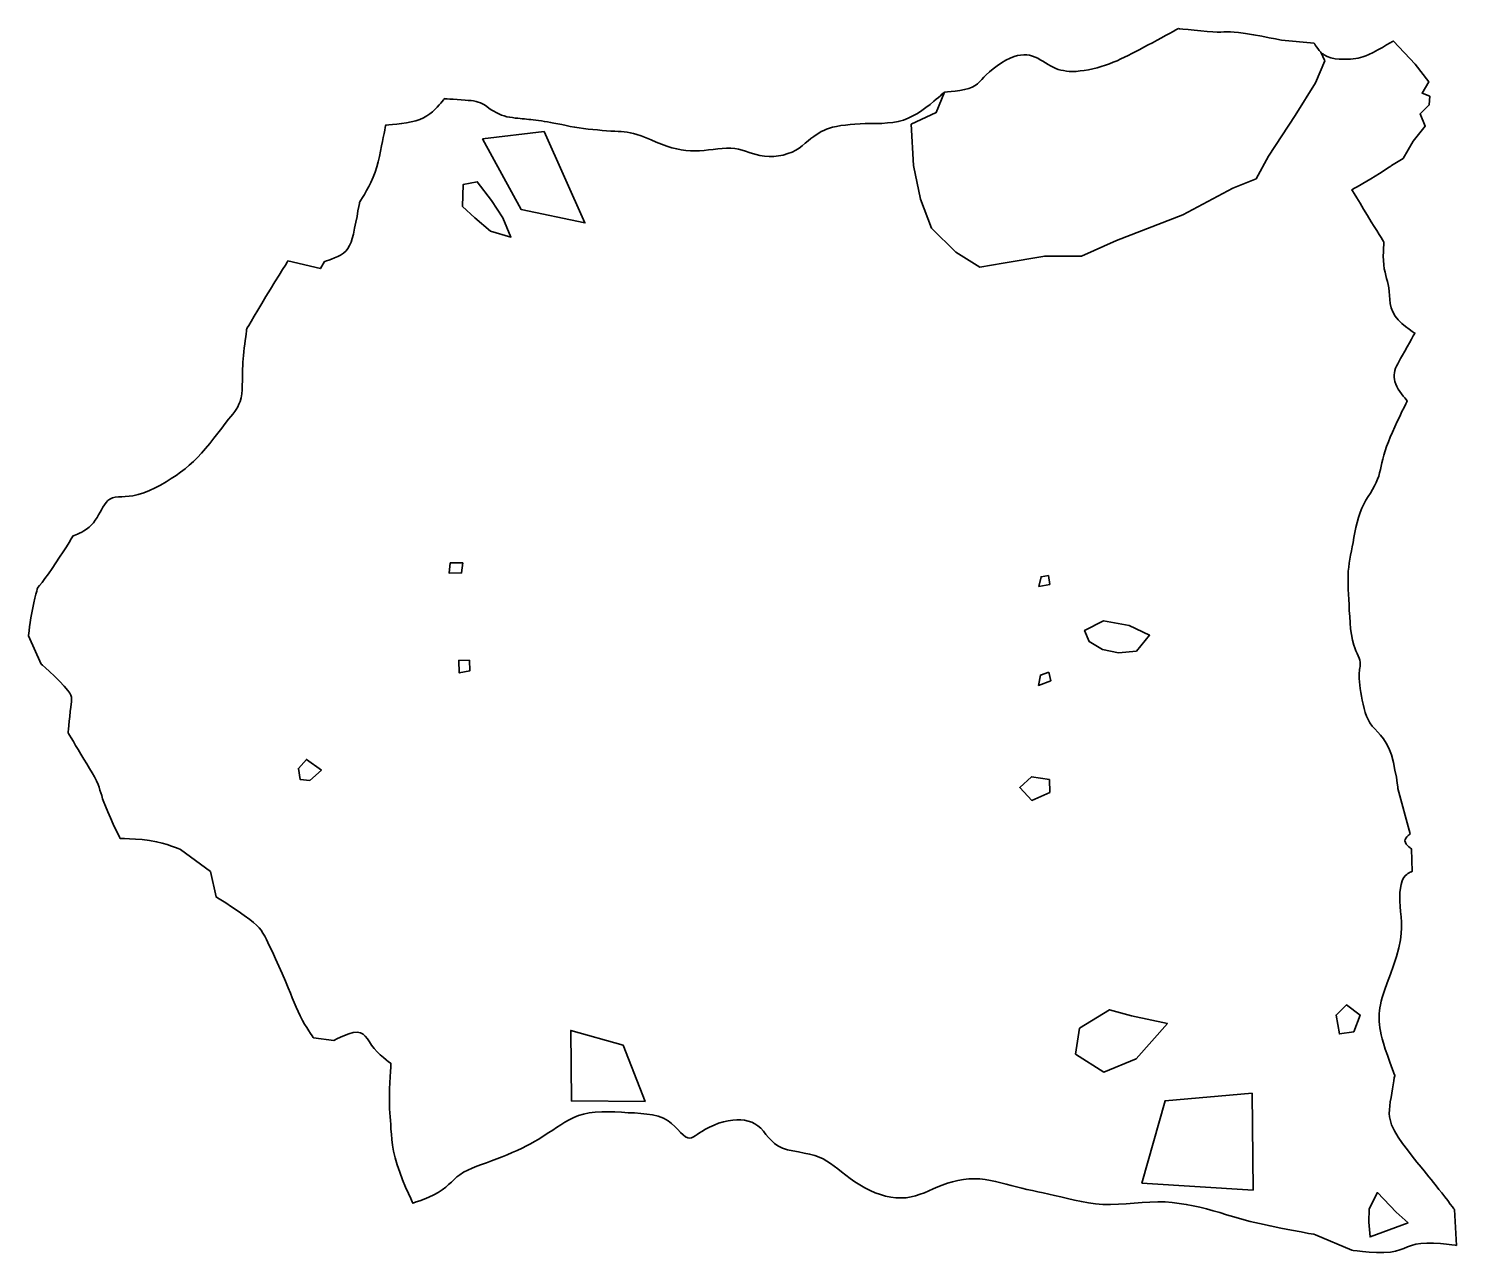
# Model space of a CAD drawing. Extents: x 0 to 10619, y -9099 to 0.
import ezdxf

# ---------------------------------------------------------------- set-up
doc = ezdxf.new("R2010")
doc.units = 0
doc.linetypes.add('Solid', pattern=[0])
for name, color, linetype in [('zone_0_q3', 7, 'Continuous'), ('zone_1_q1', 7, 'Continuous'), ('zone_2_q2', 7, 'Continuous'), ('zone_3_q3', 7, 'Continuous'), ('zone_4_q1', 7, 'Continuous'), ('zone_5_q3', 7, 'Continuous'), ('zone_6_q2', 7, 'Continuous'), ('zone_7_q3', 7, 'Continuous')]:
    doc.layers.add(name, color=color, linetype=linetype)

msp = doc.modelspace()

# ---------------------------------------------------------------- linework, layer by layer
at = {"color": 0, "linetype": 'Solid', "lineweight": 35}
for points in [[(0, -4511), (2, -4497), (4, -4476), (8, -4448), (12, -4416), (17, -4381), (24, -4344), (31, -4306), (39, -4269), (47, -4234), (55, -4205), (61, -4182), (65, -4167), (66, -4161), (70, -4156), (82, -4141), (100, -4118), (122, -4088), (148, -4053), (175, -4014), (203, -3973), (231, -3931), (258, -3890), (281, -3853), (301, -3820), (317, -3794), (327, -3778), (330, -3772), (333, -3771), (340, -3768), (351, -3764), (364, -3759), (380, -3752), (396, -3744), (411, -3735), (431, -3722), (450, -3707), (466, -3691), (482, -3674), (496, -3655), (509, -3636), (521, -3616), (532, -3596), (542, -3577), (553, -3557), (564, -3540), (577, -3523), (590, -3509), (605, -3498), (624, -3490), (645, -3485), (668, -3482), (693, -3481), (719, -3479), (747, -3477), (775, -3473), (816, -3465), (857, -3451), (899, -3435), (941, -3415), (982, -3394), (1023, -3370), (1061, -3346), (1097, -3322), (1131, -3298), (1164, -3273), (1195, -3247), (1226, -3219), (1256, -3189), (1286, -3157), (1317, -3121), (1348, -3084), (1379, -3045), (1408, -3007), (1437, -2970), (1463, -2936), (1488, -2904), (1504, -2884), (1519, -2866), (1533, -2848), (1545, -2831), (1556, -2813), (1565, -2793), (1573, -2773), (1580, -2746), (1585, -2716), (1588, -2685), (1589, -2652), (1590, -2620), (1591, -2588), (1591, -2558), (1592, -2531), (1593, -2506), (1594, -2481), (1596, -2456), (1598, -2430), (1601, -2403), (1604, -2374), (1608, -2346), (1611, -2319), (1615, -2292), (1618, -2269), (1620, -2250), (1622, -2237), (1623, -2233), (1627, -2226), (1638, -2207), (1655, -2177), (1678, -2139), (1704, -2094), (1734, -2045), (1765, -1993), (1799, -1938), (1832, -1884), (1863, -1834), (1889, -1792), (1910, -1758), (1924, -1736), (1929, -1728), (2171, -1784), (2200, -1732), (2204, -1731), (2216, -1727), (2233, -1721), (2253, -1714), (2276, -1705), (2299, -1695), (2321, -1684), (2343, -1669), (2361, -1652), (2375, -1634), (2388, -1613), (2398, -1588), (2407, -1560), (2416, -1528), (2425, -1485), (2434, -1440), (2443, -1396), (2450, -1356), (2456, -1323), (2460, -1301), (2461, -1292), (2464, -1288), (2472, -1276), (2484, -1257), (2498, -1233), (2514, -1205), (2530, -1175), (2546, -1145), (2563, -1106), (2577, -1067), (2590, -1029), (2600, -991), (2609, -952), (2617, -912), (2626, -871), (2632, -840), (2638, -809), (2644, -780), (2649, -755), (2653, -735), (2655, -722), (2656, -718), (2663, -717), (2680, -716), (2706, -714), (2738, -710), (2774, -706), (2810, -700), (2846, -693), (2879, -685), (2909, -675), (2936, -664), (2961, -650), (2983, -635), (3005, -618), (3025, -599), (3040, -584), (3053, -568), (3066, -554), (3076, -541), (3085, -531), (3090, -524), (3092, -521), (3097, -522), (3112, -522), (3133, -524), (3159, -525), (3188, -527), (3218, -529), (3246, -532), (3270, -534), (3291, -536), (3310, -538), (3328, -542), (3344, -546), (3360, -552), (3375, -559), (3391, -568), (3407, -579), (3424, -591), (3441, -603), (3459, -614), (3478, -625), (3497, -635), (3516, -643), (3537, -650), (3558, -655), (3579, -659), (3599, -662), (3620, -665), (3639, -667), (3656, -669), (3672, -670), (3688, -672), (3704, -674), (3720, -675), (3736, -677), (3752, -679), (3772, -681), (3793, -684), (3814, -687), (3836, -691), (3859, -694), (3882, -698), (3906, -703), (3936, -708), (3966, -714), (3997, -720), (4029, -727), (4061, -732), (4094, -738), (4128, -743), (4162, -747), (4197, -751), (4232, -754), (4266, -757), (4299, -760), (4331, -762), (4361, -763), (4385, -765), (4408, -766), (4430, -768), (4453, -771), (4475, -775), (4499, -780), (4523, -787), (4557, -798), (4593, -812), (4630, -828), (4668, -844), (4707, -860), (4746, -874), (4785, -886), (4820, -895), (4854, -902), (4888, -906), (4922, -909), (4956, -909), (4990, -908), (5024, -906), (5057, -902), (5091, -898), (5125, -895), (5158, -891), (5191, -890), (5222, -890), (5253, -892), (5280, -897), (5306, -904), (5332, -912), (5358, -921), (5384, -929), (5411, -937), (5439, -944), (5472, -948), (5507, -950), (5542, -950), (5578, -946), (5612, -940), (5646, -930), (5678, -918), (5705, -904), (5730, -888), (5753, -871), (5776, -853), (5797, -835), (5818, -818), (5839, -802), (5857, -789), (5876, -777), (5895, -766), (5914, -757), (5935, -748), (5956, -741), (5978, -734), (6009, -727), (6041, -721), (6075, -717), (6110, -713), (6146, -710), (6184, -708), (6222, -707), (6263, -706), (6305, -706), (6346, -705), (6387, -702), (6428, -698), (6468, -691), (6506, -680), (6542, -667), (6577, -650), (6610, -631), (6643, -610), (6674, -587), (6704, -564), (6733, -540), (6750, -526), (6766, -512), (6781, -499), (6793, -488), (6802, -480), (6809, -475), (6811, -473), (6817, -472), (6835, -471), (6861, -469), (6892, -465), (6927, -460), (6961, -454), (6992, -445), (7018, -435), (7039, -423), (7057, -410), (7073, -395), (7089, -379), (7105, -362), (7122, -345), (7147, -322), (7174, -299), (7204, -276), (7235, -255), (7267, -236), (7299, -220), (7331, -208), (7355, -201), (7378, -197), (7401, -195), (7423, -196), (7444, -199), (7465, -205), (7485, -212), (7505, -221), (7524, -232), (7544, -243), (7563, -255), (7582, -267), (7601, -278), (7620, -288), (7639, -297), (7658, -304), (7677, -309), (7697, -313), (7718, -316), (7739, -318), (7761, -319), (7790, -318), (7820, -315), (7851, -311), (7883, -306), (7915, -299), (7947, -291), (7978, -282), (8008, -273), (8038, -262), (8066, -251), (8095, -239), (8122, -226), (8150, -213), (8177, -200), (8206, -186), (8235, -171), (8264, -155), (8295, -139), (8326, -122), (8359, -105), (8394, -86), (8425, -69), (8456, -52), (8486, -36), (8512, -21), (8532, -10), (8546, -3), (8551, 0), (8560, -1), (8585, -4), (8623, -8), (8668, -13), (8717, -18), (8765, -22), (8808, -25), (8839, -26), (8866, -26), (8890, -25), (8913, -25), (8938, -25), (8966, -26), (8999, -29), (9051, -37), (9110, -46), (9171, -57), (9227, -68), (9274, -77), (9306, -84), (9318, -86), (9560, -108), (9561, -110), (9565, -116), (9570, -125), (9578, -136), (9587, -149), (9598, -162), (9611, -175), (9613, -178), (9616, -180), (9619, -182), (9621, -185), (9624, -187), (9627, -189), (9630, -192), (9657, -207), (9685, -217), (9716, -224), (9747, -227), (9777, -228), (9806, -228), (9832, -227), (9852, -225), (9870, -223), (9887, -221), (9905, -216), (9923, -211), (9944, -203), (9967, -193), (9999, -177), (10034, -159), (10069, -140), (10100, -122), (10126, -107), (10144, -97), (10150, -93), (10312, -265), (10413, -396), (10363, -481), (10420, -503), (10417, -568), (10349, -634), (10387, -726), (10297, -836), (10223, -966), (10136, -1019), (10131, -1022), (10118, -1030), (10099, -1043), (10074, -1059), (10046, -1077), (10015, -1097), (9982, -1116), (9952, -1134), (9923, -1151), (9897, -1167), (9875, -1179), (9857, -1189), (9846, -1196), (9842, -1198), (9846, -1206), (9859, -1227), (9878, -1259), (9902, -1298), (9929, -1343), (9957, -1390), (9985, -1436), (10007, -1471), (10026, -1502), (10044, -1530), (10058, -1553), (10070, -1571), (10077, -1582), (10079, -1585), (10079, -1591), (10078, -1607), (10077, -1630), (10076, -1659), (10075, -1692), (10076, -1725), (10078, -1757), (10082, -1786), (10088, -1812), (10094, -1836), (10100, -1859), (10107, -1881), (10112, -1904), (10116, -1927), (10119, -1955), (10121, -1984), (10123, -2014), (10127, -2045), (10134, -2076), (10145, -2107), (10163, -2138), (10186, -2166), (10212, -2192), (10240, -2216), (10267, -2235), (10289, -2251), (10304, -2261), (10310, -2264), (10307, -2270), (10298, -2285), (10286, -2308), (10270, -2336), (10253, -2367), (10235, -2399), (10218, -2428), (10204, -2452), (10192, -2473), (10182, -2492), (10173, -2510), (10166, -2526), (10161, -2543), (10158, -2559), (10156, -2575), (10156, -2591), (10158, -2608), (10162, -2625), (10168, -2643), (10176, -2661), (10186, -2680), (10198, -2698), (10210, -2716), (10223, -2732), (10235, -2746), (10245, -2758), (10251, -2765), (10253, -2768), (10250, -2774), (10242, -2790), (10230, -2816), (10214, -2847), (10197, -2883), (10178, -2922), (10161, -2960), (10143, -3000), (10127, -3037), (10113, -3073), (10100, -3107), (10089, -3140), (10079, -3171), (10071, -3202), (10065, -3228), (10059, -3253), (10054, -3278), (10048, -3302), (10041, -3327), (10033, -3351), (10023, -3374), (10010, -3400), (9995, -3426), (9979, -3453), (9963, -3479), (9946, -3507), (9930, -3535), (9915, -3565), (9902, -3599), (9890, -3635), (9880, -3672), (9872, -3709), (9864, -3747), (9857, -3784), (9850, -3820), (9844, -3852), (9838, -3884), (9832, -3914), (9827, -3945), (9822, -3975), (9818, -4005), (9815, -4035), (9813, -4068), (9813, -4101), (9813, -4135), (9814, -4170), (9816, -4206), (9818, -4244), (9820, -4282), (9822, -4327), (9825, -4372), (9828, -4418), (9832, -4462), (9838, -4505), (9846, -4546), (9855, -4583), (9863, -4605), (9871, -4626), (9880, -4645), (9888, -4663), (9895, -4680), (9900, -4696), (9903, -4710), (9904, -4721), (9904, -4732), (9903, -4742), (9901, -4753), (9899, -4764), (9897, -4776), (9896, -4789), (9895, -4809), (9896, -4832), (9898, -4856), (9901, -4881), (9904, -4907), (9909, -4935), (9914, -4963), (9919, -4993), (9925, -5024), (9932, -5054), (9940, -5084), (9950, -5112), (9962, -5138), (9976, -5162), (9993, -5186), (10013, -5207), (10034, -5230), (10055, -5253), (10077, -5280), (10097, -5312), (10116, -5349), (10135, -5400), (10150, -5456), (10162, -5513), (10172, -5566), (10178, -5609), (10182, -5638), (10183, -5649), (10275, -5988), (10272, -5989), (10267, -5994), (10259, -6000), (10251, -6008), (10244, -6017), (10238, -6028), (10236, -6039), (10239, -6051), (10246, -6063), (10255, -6074), (10265, -6084), (10274, -6092), (10281, -6096), (10284, -6098), (10289, -6268), (10287, -6269), (10283, -6270), (10276, -6273), (10268, -6277), (10258, -6282), (10249, -6288), (10240, -6296), (10226, -6314), (10215, -6336), (10207, -6363), (10202, -6392), (10199, -6423), (10198, -6455), (10198, -6487), (10201, -6526), (10204, -6564), (10207, -6603), (10210, -6643), (10211, -6685), (10209, -6728), (10203, -6774), (10190, -6835), (10172, -6900), (10151, -6966), (10128, -7031), (10105, -7094), (10084, -7152), (10067, -7204), (10060, -7232), (10054, -7257), (10050, -7280), (10047, -7302), (10045, -7322), (10045, -7342), (10045, -7361), (10045, -7383), (10047, -7405), (10050, -7428), (10054, -7453), (10059, -7480), (10067, -7510), (10076, -7544), (10090, -7587), (10106, -7633), (10122, -7678), (10137, -7719), (10149, -7752), (10157, -7774), (10161, -7782), (10160, -7787), (10157, -7802), (10153, -7824), (10149, -7852), (10144, -7883), (10138, -7916), (10133, -7947), (10127, -7980), (10123, -8010), (10120, -8038), (10119, -8065), (10122, -8092), (10128, -8120), (10137, -8150), (10158, -8194), (10186, -8241), (10218, -8289), (10254, -8337), (10290, -8384), (10325, -8427), (10357, -8466), (10378, -8492), (10397, -8515), (10414, -8536), (10432, -8558), (10449, -8580), (10468, -8603), (10488, -8630), (10510, -8657), (10532, -8686), (10554, -8714), (10573, -8739), (10589, -8760), (10600, -8774), (10604, -8779), (10619, -9047), (10609, -9046), (10584, -9042), (10546, -9038), (10500, -9033), (10449, -9030), (10399, -9029), (10353, -9032), (10316, -9038), (10284, -9047), (10256, -9058), (10228, -9069), (10199, -9080), (10166, -9089), (10129, -9096), (10079, -9099), (10025, -9099), (9971, -9096), (9921, -9092), (9880, -9087), (9852, -9084), (9841, -9083), (9572, -8967), (9559, -8964), (9520, -8958), (9463, -8947), (9393, -8934), (9314, -8919), (9233, -8902), (9155, -8885), (9085, -8868), (9022, -8851), (8964, -8835), (8910, -8819), (8859, -8803), (8809, -8789), (8759, -8775), (8710, -8763), (8661, -8752), (8610, -8742), (8558, -8734), (8505, -8728), (8452, -8724), (8398, -8723), (8340, -8725), (8281, -8728), (8223, -8733), (8164, -8737), (8106, -8741), (8047, -8743), (7990, -8742), (7935, -8737), (7882, -8730), (7830, -8721), (7778, -8710), (7727, -8698), (7677, -8686), (7629, -8675), (7587, -8665), (7546, -8656), (7505, -8648), (7465, -8639), (7425, -8631), (7386, -8622), (7347, -8612), (7308, -8602), (7270, -8591), (7231, -8581), (7192, -8571), (7153, -8563), (7114, -8557), (7074, -8553), (7033, -8552), (6993, -8553), (6952, -8558), (6912, -8565), (6872, -8574), (6833, -8585), (6795, -8598), (6761, -8612), (6728, -8626), (6695, -8641), (6662, -8655), (6630, -8667), (6597, -8678), (6563, -8686), (6526, -8692), (6489, -8694), (6451, -8692), (6412, -8688), (6374, -8680), (6335, -8669), (6297, -8656), (6258, -8639), (6220, -8619), (6182, -8597), (6146, -8573), (6111, -8549), (6078, -8524), (6045, -8499), (6018, -8478), (5991, -8457), (5965, -8438), (5937, -8420), (5909, -8404), (5879, -8390), (5847, -8378), (5808, -8368), (5768, -8360), (5726, -8352), (5685, -8344), (5644, -8335), (5607, -8323), (5573, -8306), (5547, -8288), (5525, -8267), (5504, -8245), (5484, -8221), (5465, -8198), (5445, -8176), (5424, -8157), (5402, -8142), (5378, -8130), (5352, -8122), (5325, -8116), (5297, -8113), (5268, -8112), (5238, -8115), (5203, -8120), (5167, -8128), (5132, -8139), (5098, -8152), (5065, -8167), (5035, -8183), (5007, -8199), (4989, -8211), (4973, -8222), (4958, -8232), (4944, -8240), (4931, -8246), (4917, -8249), (4904, -8248), (4886, -8240), (4868, -8225), (4848, -8207), (4828, -8185), (4806, -8163), (4782, -8141), (4756, -8121), (4721, -8102), (4682, -8087), (4641, -8077), (4598, -8070), (4553, -8065), (4506, -8062), (4459, -8060), (4410, -8057), (4360, -8054), (4311, -8053), (4263, -8053), (4215, -8055), (4170, -8061), (4126, -8070), (4090, -8082), (4055, -8096), (4021, -8113), (3989, -8131), (3958, -8150), (3927, -8170), (3898, -8190), (3870, -8208), (3843, -8225), (3816, -8242), (3789, -8259), (3762, -8275), (3733, -8291), (3704, -8307), (3670, -8324), (3634, -8340), (3597, -8357), (3560, -8373), (3522, -8388), (3483, -8403), (3444, -8418), (3406, -8432), (3369, -8445), (3333, -8458), (3299, -8473), (3266, -8487), (3235, -8503), (3208, -8521), (3186, -8538), (3165, -8556), (3145, -8576), (3124, -8595), (3102, -8615), (3076, -8634), (3047, -8653), (3013, -8671), (2978, -8688), (2942, -8703), (2910, -8715), (2883, -8724), (2865, -8730), (2859, -8733), (2854, -8723), (2842, -8698), (2825, -8660), (2804, -8613), (2782, -8559), (2760, -8503), (2741, -8447), (2726, -8395), (2715, -8347), (2707, -8302), (2701, -8259), (2698, -8220), (2695, -8183), (2693, -8147), (2691, -8119), (2689, -8090), (2687, -8061), (2685, -8032), (2684, -8000), (2684, -7965), (2684, -7926), (2685, -7883), (2687, -7837), (2689, -7793), (2691, -7754), (2693, -7722), (2694, -7700), (2694, -7693), (2690, -7690), (2678, -7681), (2660, -7667), (2639, -7650), (2615, -7630), (2592, -7607), (2570, -7583), (2551, -7558), (2535, -7534), (2520, -7512), (2504, -7492), (2488, -7477), (2468, -7466), (2444, -7462), (2415, -7465), (2382, -7474), (2349, -7486), (2319, -7499), (2293, -7512), (2276, -7521), (2270, -7524), (2120, -7504), (2117, -7500), (2109, -7489), (2098, -7472), (2085, -7451), (2069, -7427), (2053, -7401), (2038, -7375), (2020, -7341), (2004, -7308), (1989, -7275), (1975, -7242), (1961, -7207), (1947, -7171), (1931, -7132), (1910, -7081), (1886, -7026), (1862, -6971), (1837, -6916), (1813, -6864), (1790, -6816), (1769, -6773), (1756, -6748), (1743, -6725), (1729, -6704), (1714, -6685), (1695, -6665), (1673, -6645), (1646, -6623), (1604, -6593), (1558, -6561), (1510, -6529), (1466, -6501), (1429, -6477), (1404, -6462), (1394, -6456), (1354, -6267), (1131, -6104), (1126, -6102), (1113, -6096), (1092, -6088), (1064, -6078), (1031, -6067), (993, -6056), (952, -6046), (899, -6037), (846, -6030), (795, -6026), (750, -6023), (714, -6021), (690, -6021), (681, -6021), (677, -6012), (666, -5989), (649, -5956), (630, -5914), (609, -5869), (589, -5824), (571, -5782), (560, -5752), (551, -5726), (544, -5702), (538, -5681), (531, -5661), (525, -5641), (517, -5620), (505, -5593), (490, -5564), (473, -5534), (454, -5501), (434, -5467), (412, -5431), (389, -5394), (369, -5361), (350, -5329), (333, -5300), (317, -5274), (305, -5253), (297, -5240), (294, -5235), (295, -5228), (296, -5209), (299, -5182), (302, -5149), (306, -5114), (310, -5078), (314, -5046), (317, -5024), (320, -5005), (320, -4988), (319, -4972), (314, -4957), (306, -4940), (293, -4921), (266, -4888), (231, -4852), (193, -4815), (156, -4780), (125, -4752), (103, -4733), (95, -4725), (0, -4516), (0, -4511)], [(3230, -3971), (3220, -4047), (3128, -4048), (3136, -3973), (3230, -3971)], [(7586, -4066), (7595, -4133), (7514, -4148), (7530, -4076), (7586, -4066)], [(3279, -4696), (3282, -4775), (3203, -4790), (3199, -4698), (3279, -4696)], [(7588, -4786), (7602, -4849), (7512, -4883), (7525, -4806), (7588, -4786)], [(2179, -5513), (2093, -5590), (2021, -5584), (2007, -5500), (2066, -5433), (2179, -5513)], [(7596, -5679), (7462, -5738), (7371, -5643), (7458, -5562), (7592, -5583), (7596, -5679)], [(9855, -7459), (9749, -7474), (9724, -7335), (9802, -7259), (9902, -7335), (9855, -7459)]]:
    msp.add_lwpolyline(points, close=True, dxfattribs=at)
at = {"layer": 'zone_0_q3', "color": 3, "linetype": 'Solid', "lineweight": 35}
msp.add_lwpolyline([(9640, -241), (9570, -403), (9420, -647), (9222, -949), (9129, -1117), (8955, -1187), (8584, -1384), (8091, -1576), (7830, -1692), (7557, -1692), (7249, -1744), (7075, -1773), (6895, -1663), (6715, -1483), (6634, -1268), (6582, -1019), (6565, -711), (6750, -624), (6811, -473), (6817, -472), (6835, -471), (6861, -469), (6892, -465), (6927, -460), (6961, -454), (6992, -445), (7018, -435), (7039, -423), (7057, -410), (7073, -395), (7089, -379), (7105, -362), (7122, -345), (7147, -322), (7174, -299), (7204, -276), (7235, -255), (7267, -236), (7299, -220), (7331, -208), (7355, -201), (7378, -197), (7401, -195), (7423, -196), (7444, -199), (7465, -205), (7485, -212), (7505, -221), (7524, -232), (7544, -243), (7563, -255), (7582, -267), (7601, -278), (7620, -288), (7639, -297), (7658, -304), (7677, -309), (7697, -313), (7718, -316), (7739, -318), (7761, -319), (7790, -318), (7820, -315), (7851, -311), (7883, -306), (7915, -299), (7947, -291), (7978, -282), (8008, -273), (8038, -262), (8066, -251), (8095, -239), (8122, -226), (8150, -213), (8177, -200), (8206, -186), (8235, -171), (8264, -155), (8295, -139), (8326, -122), (8359, -105), (8394, -86), (8425, -69), (8456, -52), (8486, -36), (8512, -21), (8532, -10), (8546, -3), (8551, 0), (8560, -1), (8585, -4), (8623, -8), (8668, -13), (8717, -18), (8765, -22), (8808, -25), (8839, -26), (8866, -26), (8890, -25), (8913, -25), (8938, -25), (8966, -26), (8999, -29), (9051, -37), (9110, -46), (9171, -57), (9227, -68), (9274, -77), (9306, -84), (9318, -86), (9560, -108), (9561, -110), (9565, -116), (9570, -125), (9578, -136), (9587, -149), (9598, -162), (9611, -175), (9640, -241)], close=True, dxfattribs=at)
at = {"layer": 'zone_1_q1', "color": 40, "linetype": 'Solid', "lineweight": 35}
msp.add_lwpolyline([(10259, -8879), (9977, -8984), (9968, -8873), (9970, -8776), (10031, -8654), (10171, -8799), (10259, -8879)], close=True, dxfattribs=at)
at = {"layer": 'zone_2_q2', "color": 2, "linetype": 'Solid', "lineweight": 35}
msp.add_lwpolyline([(8236, -7659), (7996, -7758), (7785, -7624), (7815, -7432), (8039, -7295), (8203, -7341), (8469, -7397), (8236, -7659)], close=True, dxfattribs=at)
at = {"layer": 'zone_3_q3', "color": 3, "linetype": 'Solid', "lineweight": 35}
msp.add_lwpolyline([(9108, -8636), (8280, -8583), (8452, -7971), (9099, -7916), (9108, -8636)], close=True, dxfattribs=at)
at = {"layer": 'zone_4_q1', "color": 40, "linetype": 'Solid', "lineweight": 35}
msp.add_lwpolyline([(8239, -4628), (8106, -4641), (7986, -4617), (7888, -4558), (7853, -4475), (7993, -4404), (8184, -4437), (8337, -4511), (8239, -4628)], close=True, dxfattribs=at)
at = {"layer": 'zone_5_q3', "color": 3, "linetype": 'Solid', "lineweight": 35}
msp.add_lwpolyline([(4421, -7558), (4585, -7976), (4037, -7972), (4032, -7448), (4421, -7558)], close=True, dxfattribs=at)
at = {"layer": 'zone_6_q2', "color": 2, "linetype": 'Solid', "lineweight": 35}
msp.add_lwpolyline([(3442, -1279), (3528, -1407), (3587, -1550), (3435, -1507), (3318, -1406), (3227, -1322), (3232, -1160), (3337, -1139), (3442, -1279)], close=True, dxfattribs=at)
at = {"layer": 'zone_7_q3', "color": 3, "linetype": 'Solid', "lineweight": 35}
msp.add_lwpolyline([(3375, -820), (3834, -765), (4138, -1445), (3663, -1345), (3375, -820)], close=True, dxfattribs=at)

doc.saveas('drawing.dxf')
